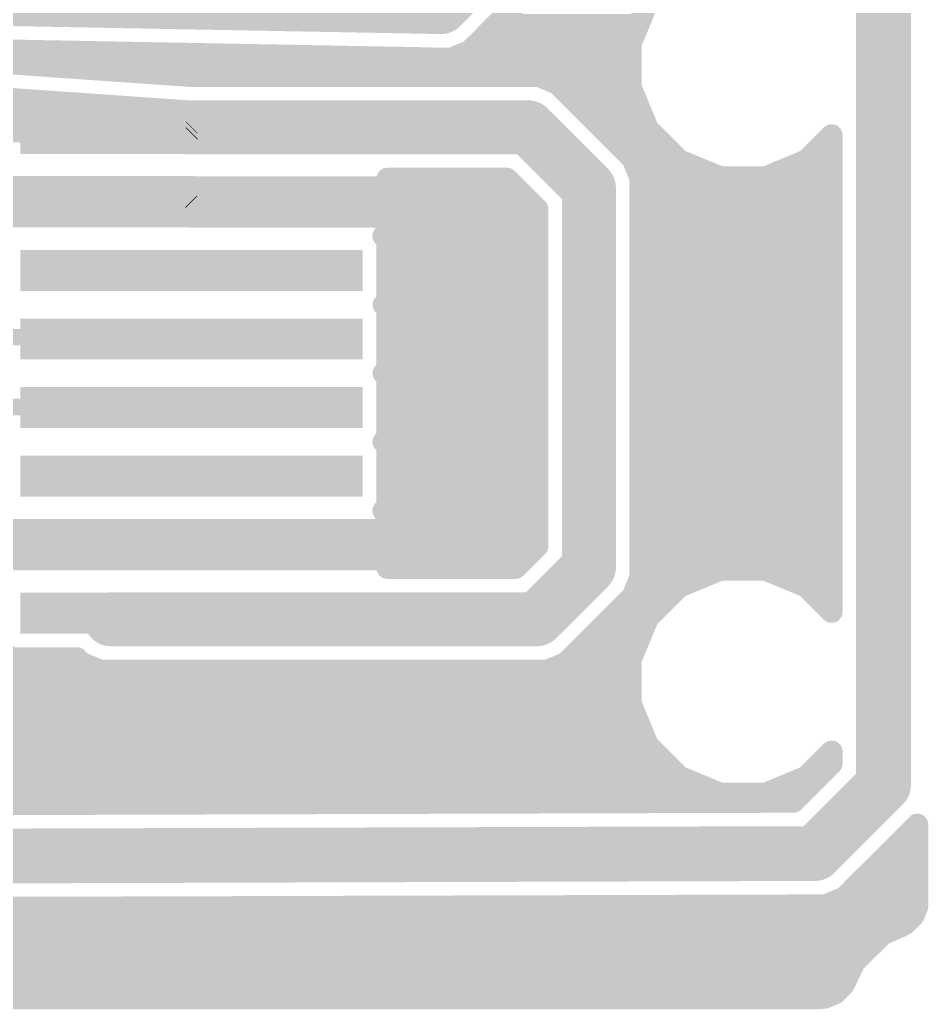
# Model space of a CAD drawing. Extents: x -40.6 to 40.6, y -25.6 to 25.6.
# Drawn here: x 23.71 to 40.56, y -25.57 to -7.22 of the extents above; entities that cross this region are included whole.
import ezdxf

# ---------------------------------------------------------------- set-up
doc = ezdxf.new("R2010")
doc.units = 0
doc.layers.add('16', color=175, linetype='CONTINUOUS')
doc.layers.add('18', color=82, linetype='CONTINUOUS')

# ---------------------------------------------------------------- blocks, each defined once
blk = doc.blocks.new('RECT')
blk.add_solid([(-0.5, -0.5), (0.5, -0.5), (-0.5, 0.5), (0.5, 0.5)])
blk = doc.blocks.new('ROUNDV')
at = {"const_width": 0.5}
blk.add_lwpolyline([(0, -0.25, 1), (0, 0.25, 1), (0, -0.25)], format="xyb", dxfattribs=at)

msp = doc.modelspace()

# ---------------------------------------------------------------- linework, layer by layer
at = {"layer": '16'}
for points, const_width in [([(39.7256, -0.9906), (39.7256, -21.4122)], 1.016), ([(33.4772, -5.0292), (31.5214, -6.985)], 1), ([(32.323, -7.5315), (34.2853, -5.5691)], 0.4064), ([(31.5214, -6.985), (21.971, -6.8072)], 1), ([(35.3582, -6.8878), (35.0418, -7.6516)], 0.4064), ([(32.5392, -7.3152), (35.1812, -7.3152)], 0.4064), ([(32.1892, -7.6652), (32.3193, -7.5399)], 0.4064), ([(32.3193, -7.5399), (32.323, -7.5315)], 0.4064), ([(32.0613, -7.7931), (32.1892, -7.6652)], 0.4064), ([(32.1328, -7.7216), (35.0418, -7.7216)], 0.4064), ([(35.0418, -7.6516), (35.0418, -8.4784)], 0.4064), ([(22.0554, -7.7621), (31.3233, -7.9347)], 0.4064), ([(31.711, -7.9382), (31.878, -7.869)], 0.4064), ([(31.878, -7.869), (32.0462, -7.803)], 0.4064), ([(32.0462, -7.803), (32.0528, -7.7966)], 0.4064), ([(32.0528, -7.7966), (32.0613, -7.7931)], 0.4064), ([(26.8565, -8.261), (22.1164, -7.9296)], 0.4064), ([(31.3233, -7.9347), (31.3318, -7.9382)], 0.4064), ([(31.3318, -7.9382), (31.5124, -7.9382)], 0.4064), ([(31.5124, -7.9382), (31.6932, -7.9416)], 0.4064), ([(31.6932, -7.9416), (31.7018, -7.9382)], 0.4064), ([(31.7018, -7.9382), (31.711, -7.9382)], 0.4064), ([(24.9545, -8.128), (35.0418, -8.128)], 0.4064), ([(33.3306, -8.261), (26.8565, -8.261)], 0.4064), ([(33.6809, -8.4061), (33.3306, -8.261)], 0.4064), ([(34.0649, -8.7901), (33.6809, -8.4061)], 0.4064), ([(21.7364, -8.8586), (26.8232, -9.2142)], 1), ([(33.8092, -8.5344), (35.065, -8.5344)], 0.4064), ([(35.0418, -8.4784), (35.3582, -9.2422)], 0.4064), ([(34.8045, -9.5297), (34.0649, -8.7901)], 0.4064), ([(34.0649, -8.7901), (34.0649, -8.7901)], 0.4064), ([(26.8232, -9.2142), (26.8986, -9.2142)], 1), ([(26.8986, -9.2142), (33.141, -9.2142)], 1), ([(33.141, -9.2142), (33.2568, -9.33)], 1), ([(34.2156, -8.9408), (35.2333, -8.9408)], 0.4064), ([(33.2568, -9.33), (34.2646, -10.3378)], 1), ([(26.895, -9.2178), (26.8986, -9.2142)], 0.3048), ([(26.895, -9.33), (26.895, -9.2178)], 0.3048), ([(26.9032, -9.3218), (26.895, -9.33)], 0.3048), ([(34.622, -9.3472), (35.4632, -9.3472)], 0.4064), ([(35.3582, -9.2422), (35.9428, -9.8268)], 0.4064), ([(38.2972, -9.8268), (38.7644, -9.3596)], 0.4064), ([(38.7644, -9.3596), (38.7644, -18.2004)], 0.4064), ([(35.0727, -9.7979), (34.8045, -9.5297)], 0.4064), ([(35.0284, -9.7536), (35.8696, -9.7536)], 0.4064), ([(35.2178, -10.1482), (35.0727, -9.7979)], 0.4064), ([(35.9428, -9.8268), (36.7066, -10.1432)], 0.4064), ([(37.5334, -10.1432), (38.2972, -9.8268)], 0.4064), ([(38.3704, -9.7536), (38.7644, -9.7536)], 0.4064), ([(34.2646, -10.3378), (34.2646, -17.1196)], 1), ([(30.5272, -10.6), (30.5272, -10.1674)], 0.4064), ([(30.5272, -10.1674), (32.7461, -10.1674)], 0.4064), ([(32.7461, -10.1674), (33.3114, -10.7326)], 0.4064), ([(35.2178, -17.5632), (35.2178, -10.1482)], 0.4064), ([(35.2178, -10.16), (38.7644, -10.16)], 0.4064), ([(36.7066, -10.1432), (37.5334, -10.1432)], 0.4064), ([(19.4056, -10.5918), (26.8868, -10.5918)], 0.95), ([(26.895, -10.6), (31.555, -10.6)], 0.95), ([(31.555, -10.6), (32.0548, -11.0998)], 0.8128), ([(23.2628, -10.6), (26.895, -10.6)], 0.4064), ([(26.895, -10.6), (23.2628, -10.6)], 0.4064), ([(26.895, -10.6), (26.895, -10.6)], 0.4064), ([(30.5272, -10.6), (26.895, -10.6)], 0.4064), ([(26.895, -10.6), (26.895, -10.6)], 0.4064), ([(26.895, -10.6), (30.5272, -10.6)], 0.4064), ([(26.8868, -10.5918), (26.895, -10.6)], 0.3048), ([(30.5272, -10.5664), (33.1452, -10.5664)], 0.4064), ([(30.5272, -11.0402), (30.5272, -10.6)], 0.4064), ([(35.2178, -10.5664), (38.7644, -10.5664)], 0.4064), ([(33.3114, -10.7326), (33.3114, -16.9788)], 0.4064), ([(30.5272, -10.9728), (33.3114, -10.9728)], 0.4064), ([(35.2178, -10.9728), (38.7644, -10.9728)], 0.4064), ([(30.4526, -11.2317), (30.496, -11.1565)], 0.4064), ([(30.496, -11.1565), (30.5272, -11.0402)], 0.4064), ([(30.5232, -11.3023), (30.4526, -11.2317)], 0.4064), ([(30.5232, -12.4377), (30.5232, -11.3023)], 0.4064), ([(30.5232, -11.3792), (33.3114, -11.3792)], 0.4064), ([(35.2178, -11.3792), (38.7644, -11.3792)], 0.4064), ([(30.5232, -11.7856), (33.3114, -11.7856)], 0.4064), ([(35.2178, -11.7856), (38.7644, -11.7856)], 0.4064), ([(30.5232, -12.192), (33.3114, -12.192)], 0.4064), ([(35.2178, -12.192), (38.7644, -12.192)], 0.4064), ([(30.4559, -12.505), (30.5232, -12.4377)], 0.4064), ([(30.5232, -12.5723), (30.4559, -12.505)], 0.4064), ([(30.5232, -13.7077), (30.5232, -12.5723)], 0.4064), ([(30.5232, -12.5984), (33.3114, -12.5984)], 0.4064), ([(35.2178, -12.5984), (38.7644, -12.5984)], 0.4064), ([(30.5232, -13.0048), (33.3114, -13.0048)], 0.4064), ([(35.2178, -13.0048), (38.7644, -13.0048)], 0.4064), ([(26.8614, -13.1064), (20.7264, -13.1064)], 0.3048), ([(26.8614, -13.1064), (26.895, -13.14)], 0.3048), ([(26.8778, -13.1572), (26.895, -13.14)], 0.3048), ([(30.5232, -13.4112), (33.3114, -13.4112)], 0.4064), ([(35.2178, -13.4112), (38.7644, -13.4112)], 0.4064), ([(30.4559, -13.775), (30.5232, -13.7077)], 0.4064), ([(30.5232, -13.8423), (30.4559, -13.775)], 0.4064), ([(30.4985, -13.8176), (33.3114, -13.8176)], 0.4064), ([(30.5232, -14.9777), (30.5232, -13.8423)], 0.4064), ([(35.2178, -13.8176), (38.7644, -13.8176)], 0.4064), ([(30.5232, -14.224), (33.3114, -14.224)], 0.4064), ([(35.2178, -14.224), (38.7644, -14.224)], 0.4064), ([(21.971, -14.4018), (26.6954, -14.4018)], 0.3048), ([(26.6954, -14.4018), (26.7716, -14.478)], 0.3048), ([(26.827, -14.478), (26.895, -14.41)], 0.3048), ([(26.7716, -14.478), (26.827, -14.478)], 0.3048), ([(30.5232, -14.6304), (33.3114, -14.6304)], 0.4064), ([(35.2178, -14.6304), (38.7644, -14.6304)], 0.4064), ([(30.4534, -15.0475), (30.5232, -14.9777)], 0.4064), ([(30.5232, -15.1173), (30.4534, -15.0475)], 0.4064), ([(30.4641, -15.0368), (33.3114, -15.0368)], 0.4064), ([(35.2178, -15.0368), (38.7644, -15.0368)], 0.4064), ([(30.5232, -16.2527), (30.5232, -15.1173)], 0.4064), ([(30.5232, -15.4432), (33.3114, -15.4432)], 0.4064), ([(35.2178, -15.4432), (38.7644, -15.4432)], 0.4064), ([(30.5232, -15.8496), (33.3114, -15.8496)], 0.4064), ([(35.2178, -15.8496), (38.7644, -15.8496)], 0.4064), ([(32.0548, -16.4338), (31.9532, -16.5354)], 0.95), ([(30.4526, -16.3233), (30.5232, -16.2527)], 0.4064), ([(30.496, -16.3985), (30.4526, -16.3233)], 0.4064), ([(30.5199, -16.256), (33.3114, -16.256)], 0.4064), ([(31.5336, -16.955), (31.9532, -16.5354)], 0.95), ([(35.2178, -16.256), (38.7644, -16.256)], 0.4064), ([(30.5272, -16.5148), (30.496, -16.3985)], 0.4064), ([(30.5272, -16.955), (30.5272, -16.5148)], 0.4064), ([(23.2542, -16.955), (23.2278, -16.955)], 0.95), ([(26.895, -16.955), (23.2542, -16.955)], 0.95), ([(26.895, -16.955), (31.5336, -16.955)], 0.95), ([(30.5272, -16.6624), (33.3114, -16.6624)], 0.4064), ([(35.2178, -16.6624), (38.7644, -16.6624)], 0.4064), ([(34.2646, -17.1196), (34.2646, -17.3736)], 1), ([(23.2628, -16.955), (26.895, -16.955)], 0.4064), ([(26.895, -16.955), (23.2628, -16.955)], 0.4064), ([(26.895, -16.955), (26.895, -16.955)], 0.4064), ([(30.5272, -16.955), (26.895, -16.955)], 0.4064), ([(26.895, -16.955), (26.895, -16.955)], 0.4064), ([(26.895, -16.955), (30.5272, -16.955)], 0.4064), ([(30.5272, -17.3856), (30.5272, -16.955)], 0.4064), ([(30.5272, -17.0688), (33.2214, -17.0688)], 0.4064), ([(33.3114, -16.9788), (32.9046, -17.3856)], 0.4064), ([(34.2646, -17.3736), (33.2994, -18.3388)], 1), ([(35.2178, -17.0688), (38.7644, -17.0688)], 0.4064), ([(32.9046, -17.3856), (30.5272, -17.3856)], 0.4064), ([(36.7066, -17.4168), (35.9428, -17.7332)], 0.4064), ([(37.5334, -17.4168), (36.7066, -17.4168)], 0.4064), ([(38.2972, -17.7332), (37.5334, -17.4168)], 0.4064), ([(35.0727, -17.9135), (35.2178, -17.5632)], 0.4064), ([(35.2178, -17.4752), (36.5656, -17.4752)], 0.4064), ([(37.6744, -17.4752), (38.7644, -17.4752)], 0.4064), ([(35.9428, -17.7332), (35.3582, -18.3178)], 0.4064), ([(38.7644, -18.2004), (38.2972, -17.7332)], 0.4064), ([(34.1075, -18.8787), (35.0727, -17.9135)], 0.4064), ([(35.0859, -17.8816), (35.7944, -17.8816)], 0.4064), ([(38.4456, -17.8816), (38.7644, -17.8816)], 0.4064), ([(33.2994, -18.3388), (25.4, -18.3388)], 1), ([(26.7812, -18.3388), (26.895, -18.225)], 0.3048), ([(34.6982, -18.288), (35.388, -18.288)], 0.4064), ([(35.3582, -18.3178), (35.0418, -19.0816)], 0.4064), ([(25.4, -18.3388), (26.7812, -18.3388)], 0.3048), ([(34.2918, -18.6944), (35.2022, -18.6944)], 0.4064), ([(23.2668, -18.7927), (23.5323, -19.0582)], 0.4064), ([(33.8393, -19.1469), (34.1075, -18.8787)], 0.4064), ([(17.0572, -19.1008), (24.814, -19.1008)], 0.4064), ([(23.5323, -19.0582), (24.7714, -19.0582)], 0.4064), ([(24.7714, -19.0582), (24.8601, -19.1469)], 0.4064), ([(33.8854, -19.1008), (35.0418, -19.1008)], 0.4064), ([(35.0418, -19.0816), (35.0418, -19.9084)], 0.4064), ([(24.8601, -19.1469), (25.2104, -19.292)], 0.4064), ([(33.489, -19.292), (33.8393, -19.1469)], 0.4064), ([(25.2104, -19.292), (33.489, -19.292)], 0.4064), ([(17.4636, -19.5072), (35.0418, -19.5072)], 0.4064), ([(17.87, -19.9136), (35.044, -19.9136)], 0.4064), ([(35.0418, -19.9084), (35.3582, -20.6722)], 0.4064), ([(18.2764, -20.32), (35.2123, -20.32)], 0.4064), ([(18.6828, -20.7264), (35.4124, -20.7264)], 0.4064), ([(35.3582, -20.6722), (35.9428, -21.2568)], 0.4064), ([(38.2972, -21.2568), (38.7644, -20.7896)], 0.4064), ([(38.7644, -20.7896), (38.7644, -21.0141)], 0.4064), ([(38.7644, -21.0141), (38.0563, -21.7222)], 0.4064), ([(39.7256, -21.4122), (38.4556, -22.6822)], 1.016), ([(19.0892, -21.1328), (35.8188, -21.1328)], 0.4064), ([(35.9428, -21.2568), (36.7066, -21.5732)], 0.4064), ([(37.5334, -21.5732), (38.2972, -21.2568)], 0.4064), ([(38.4212, -21.1328), (38.6457, -21.1328)], 0.4064), ([(20.0422, -21.5392), (36.6245, -21.5392)], 0.4064), ([(36.7066, -21.5732), (37.5334, -21.5732)], 0.4064), ([(37.6155, -21.5392), (38.2393, -21.5392)], 0.4064), ([(38.0563, -21.7222), (21.5628, -21.7718)], 0.4064), ([(39.1363, -23.3609), (40.3519, -22.1452)], 0.4064), ([(40.3519, -22.1452), (40.3519, -23.6685)], 0.4064), ([(38.4556, -22.6822), (21.5646, -22.733)], 1.016), ([(40.1451, -22.352), (40.3519, -22.352)], 0.4064), ([(39.7387, -22.7584), (40.3519, -22.7584)], 0.4064), ([(39.3323, -23.1648), (40.3519, -23.1648)], 0.4064), ([(38.825, -23.5696), (39.0001, -23.4971)], 0.4064), ([(39.0001, -23.4971), (39.0011, -23.496)], 0.4064), ([(39.0011, -23.496), (39.0025, -23.4954)], 0.4064), ([(39.0025, -23.4954), (39.1363, -23.3609)], 0.4064), ([(21.7572, -23.6936), (38.4575, -23.6434)], 0.4064), ([(38.4575, -23.6434), (38.6468, -23.6434)], 0.4064), ([(38.6468, -23.6434), (38.6482, -23.6428)], 0.4064), ([(38.6482, -23.6428), (38.6497, -23.6428)], 0.4064), ([(38.6497, -23.6428), (38.825, -23.5696)], 0.4064), ([(38.8211, -23.5712), (40.3519, -23.5712)], 0.4064), ([(40.3519, -23.6685), (40.2826, -23.8349)], 0.4064), ([(40.2826, -23.8349), (40.1375, -23.9828)], 0.4064), ([(20.0422, -23.9776), (40.1426, -23.9776)], 0.4064), ([(40.0466, -24.0335), (39.7085, -24.1806)], 0.4064), ([(40.1375, -23.9828), (40.0466, -24.0335)], 0.4064), ([(39.7085, -24.1806), (39.1842, -24.7026)], 0.4064), ([(39.7085, -24.1806), (39.7085, -24.1806)], 0.4064), ([(20.0422, -24.384), (39.5042, -24.384)], 0.4064), ([(20.0422, -24.7904), (39.1456, -24.7904)], 0.4064), ([(39.1842, -24.7026), (39.1157, -24.8582)], 0.4064), ([(39.1842, -24.7026), (39.1842, -24.7026)], 0.4064), ([(39.1017, -24.8638), (39.0254, -25.041)], 0.4064), ([(39.1157, -24.8582), (39.1017, -24.8638)], 0.4064), ([(38.9752, -25.1322), (38.8273, -25.2774)], 0.4064), ([(39.0254, -25.041), (38.9752, -25.1322)], 0.4064), ([(19.8995, -25.1968), (38.9094, -25.1968)], 0.4064), ([(38.8273, -25.2774), (38.6354, -25.3558)], 0.4064), ([(38.5318, -25.3659), (-38.3311, -25.3659)], 0.4064), ([(38.6354, -25.3558), (38.5318, -25.3659)], 0.4064)]:
    msp.add_lwpolyline(points, dxfattribs=dict(at, const_width=const_width))
for points, const_width in [([(31.3446, -6.8082, 1), (31.6982, -7.1618)], 0.5), ([(31.5167, -7.235, 1), (31.5261, -6.735)], 0.5), ([(32.5392, -7.2136, 1), (32.5392, -7.4168)], 0.2032), ([(35.1812, -7.4168, 1), (35.1812, -7.2136)], 0.2032), ([(32.4161, -7.5721, 1), (32.2298, -7.4909)], 0.2032), ([(32.3898, -7.6131, 1), (32.2488, -7.4667)], 0.2032), ([(32.1328, -7.62, 1), (32.1328, -7.8232)], 0.2032), ([(32.1187, -7.5921, 1), (32.2597, -7.7384)], 0.2032), ([(32.261, -7.7371, 1), (32.1174, -7.5934)], 0.2032), ([(32.2262, -7.4993, 1), (32.4124, -7.5805)], 0.2032), ([(32.2511, -7.4596, 1), (32.3948, -7.6033)], 0.2032), ([(35.1434, -7.6516, 1), (34.9402, -7.6516)], 0.2032), ([(34.9479, -7.6127, 1), (35.1357, -7.6905)], 0.2032), ([(35.0418, -7.8232, 1), (35.0418, -7.62)], 0.2032), ([(31.8409, -7.7745, 1), (31.9151, -7.9636)], 0.2032), ([(31.9169, -7.9629, 1), (31.8391, -7.7752)], 0.2032), ([(31.9757, -7.7298, 1), (32.1167, -7.8761)], 0.2032), ([(32.014, -7.7027, 1), (32.0917, -7.8905)], 0.2032), ([(31.9895, -7.7212, 1), (32.1332, -7.8649)], 0.2032), ([(32.1233, -7.8698, 1), (31.9823, -7.7234)], 0.2032), ([(32.0833, -7.8976, 1), (32.0091, -7.7084)], 0.2032), ([(32.1002, -7.887, 1), (32.0225, -7.6992)], 0.2032), ([(31.3622, -7.8408, 1), (31.2844, -8.0285)], 0.2032), ([(31.3318, -7.8366, 1), (31.3318, -8.0398)], 0.2032), ([(31.2929, -8.0321, 1), (31.3707, -7.8443)], 0.2032), ([(31.3214, -8.0363, 1), (31.3252, -7.8331)], 0.2032), ([(31.5143, -7.8366, 1), (31.5106, -8.0398)], 0.2032), ([(31.5124, -8.0398, 1), (31.5124, -7.8366)], 0.2032), ([(31.6561, -7.847, 1), (31.7304, -8.0361)], 0.2032), ([(31.7018, -7.8366, 1), (31.7018, -8.0398)], 0.2032), ([(31.6721, -7.8443, 1), (31.7499, -8.0321)], 0.2032), ([(31.7389, -8.0328, 1), (31.6647, -7.8436)], 0.2032), ([(31.6913, -8.0431, 1), (31.6951, -7.84)], 0.2032), ([(31.711, -8.0398, 1), (31.711, -7.8366)], 0.2032), ([(24.9545, -8.0264, 1), (24.9545, -8.2296)], 0.2032), ([(26.8565, -8.1594, 1), (26.8565, -8.3626)], 0.2032), ([(26.8494, -8.3623, 1), (26.8635, -8.1596)], 0.2032), ([(33.3694, -8.1671, 1), (33.2917, -8.3548)], 0.2032), ([(33.3306, -8.3626, 1), (33.3306, -8.1594)], 0.2032), ([(35.0418, -8.2296, 1), (35.0418, -8.0264)], 0.2032), ([(33.7527, -8.3342, 1), (33.6091, -8.4779)], 0.2032), ([(33.642, -8.4999, 1), (33.7198, -8.3122)], 0.2032), ([(33.8092, -8.4328, 1), (33.8092, -8.636)], 0.2032), ([(35.1357, -8.4395, 1), (34.9479, -8.5173)], 0.2032), ([(34.9402, -8.4784, 1), (35.1434, -8.4784)], 0.2032), ([(35.065, -8.636, 1), (35.065, -8.4328)], 0.2032), ([(34.1367, -8.7182, 1), (33.993, -8.8619)], 0.2032), ([(34.1665, -8.7901, 1), (33.9633, -8.7901)], 0.2032), ([(33.993, -8.8619, 1), (34.1367, -8.7182)], 0.2032), ([(26.8232, -8.9642, 1), (26.8232, -9.4642)], 0.5), ([(26.8986, -8.9642, 1), (26.8986, -9.4642)], 0.5), ([(26.8058, -9.4636, 1), (26.8406, -8.9648)], 0.5), ([(26.8986, -9.4642, 1), (26.8986, -8.9642)], 0.5), ([(33.3177, -9.0374, 1), (32.9642, -9.3909)], 0.5), ([(33.141, -9.4642, 1), (33.141, -8.9642)], 0.5), ([(33.9633, -8.7901, 1), (34.1665, -8.7901)], 0.2032), ([(34.2156, -8.8392, 1), (34.2156, -9.0424)], 0.2032), ([(35.2333, -9.0424, 1), (35.2333, -8.8392)], 0.2032), ([(33.4336, -9.1532, 1), (33.08, -9.5068)], 0.5), ([(33.08, -9.5068, 1), (33.4336, -9.1532)], 0.5), ([(26.9712, -9.2178, 1), (26.8188, -9.2178)], 0.1524), ([(26.8411, -9.1639, 1), (26.9489, -9.2716)], 0.1524), ([(26.9525, -9.268, 1), (26.8447, -9.1603)], 0.1524), ([(26.9571, -9.3757, 1), (26.8493, -9.2679)], 0.1524), ([(34.622, -9.2456, 1), (34.622, -9.4488)], 0.2032), ([(35.43, -9.1704, 1), (35.2863, -9.314)], 0.2032), ([(35.2643, -9.2811, 1), (35.4521, -9.2033)], 0.2032), ([(35.4632, -9.4488, 1), (35.4632, -9.2456)], 0.2032), ([(38.866, -9.3596, 1), (38.6628, -9.3596)], 0.2032), ([(38.8362, -9.4315, 1), (38.6926, -9.2878)], 0.2032), ([(26.8411, -9.2761, 1), (26.9489, -9.3839)], 0.1524), ([(26.8188, -9.33, 1), (26.9712, -9.33)], 0.1524), ([(34.8764, -9.4579, 1), (34.7327, -9.6016)], 0.2032), ([(34.7327, -9.6016, 1), (34.8764, -9.4579)], 0.2032), ([(35.0284, -9.652, 1), (35.0284, -9.8552)], 0.2032), ([(35.1665, -9.759, 1), (34.9788, -9.8367)], 0.2032), ([(35.0008, -9.8697, 1), (35.1445, -9.726)], 0.2032), ([(35.9817, -9.7329, 1), (35.9039, -9.9207)], 0.2032), ([(35.8696, -9.8552, 1), (35.8696, -9.652)], 0.2032), ([(35.871, -9.8987, 1), (36.0146, -9.755)], 0.2032), ([(38.2254, -9.755, 1), (38.369, -9.8987)], 0.2032), ([(38.3361, -9.9207, 1), (38.2583, -9.7329)], 0.2032), ([(38.3704, -9.652, 1), (38.3704, -9.8552)], 0.2032), ([(38.7644, -9.8552, 1), (38.7644, -9.652)], 0.2032), ([(34.5146, -10.3378, 1), (34.0146, -10.3378)], 0.5), ([(30.6288, -10.1674, 1), (30.4256, -10.1674)], 0.2032), ([(30.5272, -10.0658, 1), (30.5272, -10.269)], 0.2032), ([(32.818, -10.0955, 1), (32.6743, -10.2392)], 0.2032), ([(32.7461, -10.269, 1), (32.7461, -10.0658)], 0.2032), ([(34.0878, -10.5146, 1), (34.4414, -10.161)], 0.5), ([(35.3194, -10.1482, 1), (35.1162, -10.1482)], 0.2032), ([(35.2178, -10.0584, 1), (35.2178, -10.2616)], 0.2032), ([(35.1239, -10.1871, 1), (35.3117, -10.1093)], 0.2032), ([(36.7066, -10.0416, 1), (36.7066, -10.2448)], 0.2032), ([(36.6677, -10.2371, 1), (36.7455, -10.0493)], 0.2032), ([(37.4945, -10.0493, 1), (37.5723, -10.2371)], 0.2032), ([(37.5334, -10.2448, 1), (37.5334, -10.0416)], 0.2032), ([(38.7644, -10.2616, 1), (38.7644, -10.0584)], 0.2032), ([(26.895, -10.3625, 1), (26.895, -10.8375)], 0.475), ([(26.8868, -10.8293, 1), (26.8868, -10.3543)], 0.475), ([(31.6987, -10.4563, 1), (31.4113, -10.7437)], 0.4064), ([(31.555, -10.8375, 1), (31.555, -10.3625)], 0.475), ([(26.9966, -10.6, 1), (26.7934, -10.6)], 0.2032), ([(26.895, -10.4984, 1), (26.895, -10.7016)], 0.2032), ([(26.9966, -10.6, 1), (26.7934, -10.6)], 0.2032), ([(26.895, -10.4984, 1), (26.895, -10.7016)], 0.2032), ([(26.9407, -10.5379, 1), (26.8329, -10.6457)], 0.1524), ([(26.895, -10.7016, 1), (26.895, -10.4984)], 0.2032), ([(26.895, -10.7016, 1), (26.895, -10.4984)], 0.2032), ([(30.5272, -10.4648, 1), (30.5272, -10.668)], 0.2032), ([(30.6288, -10.6, 1), (30.4256, -10.6)], 0.2032), ([(30.5272, -10.7016, 1), (30.5272, -10.4984)], 0.2032), ([(30.5272, -10.7016, 1), (30.5272, -10.4984)], 0.2032), ([(33.1452, -10.668, 1), (33.1452, -10.4648)], 0.2032), ([(35.2178, -10.4648, 1), (35.2178, -10.668)], 0.2032), ([(38.7644, -10.668, 1), (38.7644, -10.4648)], 0.2032), ([(26.7934, -10.6, 1), (26.9966, -10.6)], 0.2032), ([(26.7934, -10.6, 1), (26.9966, -10.6)], 0.2032), ([(26.8411, -10.6539, 1), (26.9489, -10.5461)], 0.1524), ([(30.4256, -10.6, 1), (30.6288, -10.6)], 0.2032), ([(33.413, -10.7326, 1), (33.2098, -10.7326)], 0.2032), ([(33.2396, -10.8045, 1), (33.3832, -10.6608)], 0.2032), ([(30.5272, -10.8712, 1), (30.5272, -11.0744)], 0.2032), ([(31.9111, -11.2435, 1), (32.1985, -10.9561)], 0.4064), ([(33.3114, -11.0744, 1), (33.3114, -10.8712)], 0.2032), ([(35.2178, -10.8712, 1), (35.2178, -11.0744)], 0.2032), ([(38.7644, -11.0744, 1), (38.7644, -10.8712)], 0.2032), ([(30.584, -11.2073, 1), (30.4081, -11.1057)], 0.2032), ([(30.4256, -11.0402, 1), (30.6288, -11.0402)], 0.2032), ([(30.6253, -11.0665, 1), (30.4291, -11.0139)], 0.2032), ([(30.3646, -11.1809, 1), (30.5406, -11.2825)], 0.2032), ([(30.5244, -11.1599, 1), (30.3808, -11.3035)], 0.2032), ([(30.3979, -11.1302, 1), (30.5942, -11.1828)], 0.2032), ([(30.6248, -11.3023, 1), (30.4216, -11.3023)], 0.2032), ([(30.5232, -11.2776, 1), (30.5232, -11.4808)], 0.2032), ([(30.4514, -11.3741, 1), (30.595, -11.2304)], 0.2032), ([(33.3114, -11.4808, 1), (33.3114, -11.2776)], 0.2032), ([(35.2178, -11.2776, 1), (35.2178, -11.4808)], 0.2032), ([(38.7644, -11.4808, 1), (38.7644, -11.2776)], 0.2032), ([(30.5232, -11.684, 1), (30.5232, -11.8872)], 0.2032), ([(33.3114, -11.8872, 1), (33.3114, -11.684)], 0.2032), ([(35.2178, -11.684, 1), (35.2178, -11.8872)], 0.2032), ([(38.7644, -11.8872, 1), (38.7644, -11.684)], 0.2032), ([(30.5232, -12.0904, 1), (30.5232, -12.2936)], 0.2032), ([(33.3114, -12.2936, 1), (33.3114, -12.0904)], 0.2032), ([(35.2178, -12.0904, 1), (35.2178, -12.2936)], 0.2032), ([(38.7644, -12.2936, 1), (38.7644, -12.0904)], 0.2032), ([(30.595, -12.5096, 1), (30.4514, -12.3659)], 0.2032), ([(30.5278, -12.4332, 1), (30.3841, -12.5768)], 0.2032), ([(30.3841, -12.4332, 1), (30.5278, -12.5768)], 0.2032), ([(30.4216, -12.4377, 1), (30.6248, -12.4377)], 0.2032), ([(30.6248, -12.5723, 1), (30.4216, -12.5723)], 0.2032), ([(30.5232, -12.4968, 1), (30.5232, -12.7)], 0.2032), ([(30.4514, -12.6441, 1), (30.595, -12.5004)], 0.2032), ([(33.3114, -12.7, 1), (33.3114, -12.4968)], 0.2032), ([(35.2178, -12.4968, 1), (35.2178, -12.7)], 0.2032), ([(38.7644, -12.7, 1), (38.7644, -12.4968)], 0.2032), ([(30.5232, -12.9032, 1), (30.5232, -13.1064)], 0.2032), ([(33.3114, -13.1064, 1), (33.3114, -12.9032)], 0.2032), ([(35.2178, -12.9032, 1), (35.2178, -13.1064)], 0.2032), ([(38.7644, -13.1064, 1), (38.7644, -12.9032)], 0.2032), ([(26.9153, -13.0525, 1), (26.8075, -13.1603)], 0.1524), ([(26.8239, -13.1033, 1), (26.9317, -13.2111)], 0.1524), ([(26.9489, -13.1939, 1), (26.8411, -13.0861)], 0.1524), ([(26.8411, -13.1939, 1), (26.9489, -13.0861)], 0.1524), ([(26.8614, -13.1826, 1), (26.8614, -13.0302)], 0.1524), ([(30.5232, -13.3096, 1), (30.5232, -13.5128)], 0.2032), ([(33.3114, -13.5128, 1), (33.3114, -13.3096)], 0.2032), ([(35.2178, -13.3096, 1), (35.2178, -13.5128)], 0.2032), ([(38.7644, -13.5128, 1), (38.7644, -13.3096)], 0.2032), ([(30.5278, -13.7032, 1), (30.3841, -13.8468)], 0.2032), ([(30.595, -13.7796, 1), (30.4514, -13.6359)], 0.2032), ([(30.3841, -13.7032, 1), (30.5278, -13.8468)], 0.2032), ([(30.4985, -13.716, 1), (30.4985, -13.9192)], 0.2032), ([(30.4216, -13.7077, 1), (30.6248, -13.7077)], 0.2032), ([(30.6248, -13.8423, 1), (30.4216, -13.8423)], 0.2032), ([(30.4514, -13.9141, 1), (30.595, -13.7704)], 0.2032), ([(33.3114, -13.9192, 1), (33.3114, -13.716)], 0.2032), ([(35.2178, -13.716, 1), (35.2178, -13.9192)], 0.2032), ([(38.7644, -13.9192, 1), (38.7644, -13.716)], 0.2032), ([(30.5232, -14.1224, 1), (30.5232, -14.3256)], 0.2032), ([(33.3114, -14.3256, 1), (33.3114, -14.1224)], 0.2032), ([(35.2178, -14.1224, 1), (35.2178, -14.3256)], 0.2032), ([(38.7644, -14.3256, 1), (38.7644, -14.1224)], 0.2032), ([(26.7493, -14.3479, 1), (26.6415, -14.4557)], 0.1524), ([(26.6954, -14.478, 1), (26.6954, -14.3256)], 0.1524), ([(26.9489, -14.4639, 1), (26.8411, -14.3561)], 0.1524), ([(26.7716, -14.4018, 1), (26.7716, -14.5542)], 0.1524), ([(26.7177, -14.5319, 1), (26.8255, -14.4241)], 0.1524), ([(26.7731, -14.4241, 1), (26.8809, -14.5319)], 0.1524), ([(26.827, -14.5542, 1), (26.827, -14.4018)], 0.1524), ([(30.5232, -14.5288, 1), (30.5232, -14.732)], 0.2032), ([(33.3114, -14.732, 1), (33.3114, -14.5288)], 0.2032), ([(35.2178, -14.5288, 1), (35.2178, -14.732)], 0.2032), ([(38.7644, -14.732, 1), (38.7644, -14.5288)], 0.2032), ([(30.5253, -14.9757, 1), (30.3816, -15.1193)], 0.2032), ([(30.4641, -14.9352, 1), (30.4641, -15.1384)], 0.2032), ([(30.595, -15.0496, 1), (30.4514, -14.9059)], 0.2032), ([(33.3114, -15.1384, 1), (33.3114, -14.9352)], 0.2032), ([(35.2178, -14.9352, 1), (35.2178, -15.1384)], 0.2032), ([(38.7644, -15.1384, 1), (38.7644, -14.9352)], 0.2032), ([(30.3816, -14.9757, 1), (30.5253, -15.1193)], 0.2032), ([(30.4216, -14.9777, 1), (30.6248, -14.9777)], 0.2032), ([(30.6248, -15.1173, 1), (30.4216, -15.1173)], 0.2032), ([(30.4514, -15.1891, 1), (30.595, -15.0454)], 0.2032), ([(30.5232, -15.3416, 1), (30.5232, -15.5448)], 0.2032), ([(33.3114, -15.5448, 1), (33.3114, -15.3416)], 0.2032), ([(35.2178, -15.3416, 1), (35.2178, -15.5448)], 0.2032), ([(38.7644, -15.5448, 1), (38.7644, -15.3416)], 0.2032), ([(30.5232, -15.748, 1), (30.5232, -15.9512)], 0.2032), ([(33.3114, -15.9512, 1), (33.3114, -15.748)], 0.2032), ([(35.2178, -15.748, 1), (35.2178, -15.9512)], 0.2032), ([(38.7644, -15.9512, 1), (38.7644, -15.748)], 0.2032), ([(32.2227, -16.6017, 1), (31.8869, -16.2659)], 0.475), ([(30.5406, -16.2725, 1), (30.3646, -16.3741)], 0.2032), ([(30.5199, -16.1544, 1), (30.5199, -16.3576)], 0.2032), ([(30.595, -16.3246, 1), (30.4514, -16.1809)], 0.2032), ([(31.7853, -16.3675, 1), (32.1211, -16.7033)], 0.475), ([(32.1211, -16.7033, 1), (31.7853, -16.3675)], 0.475), ([(33.3114, -16.3576, 1), (33.3114, -16.1544)], 0.2032), ([(35.2178, -16.1544, 1), (35.2178, -16.3576)], 0.2032), ([(38.7644, -16.3576, 1), (38.7644, -16.1544)], 0.2032), ([(30.3808, -16.2515, 1), (30.5244, -16.3951)], 0.2032), ([(30.5942, -16.3722, 1), (30.3979, -16.4248)], 0.2032), ([(30.4081, -16.4493, 1), (30.584, -16.3477)], 0.2032), ([(30.4216, -16.2527, 1), (30.6248, -16.2527)], 0.2032), ([(30.6288, -16.5148, 1), (30.4256, -16.5148)], 0.2032), ([(23.2542, -17.1925, 1), (23.2542, -16.7175)], 0.475), ([(26.895, -16.7175, 1), (26.895, -17.1925)], 0.475), ([(26.895, -17.1925, 1), (26.895, -16.7175)], 0.475), ([(30.5272, -16.5608, 1), (30.5272, -16.764)], 0.2032), ([(30.4291, -16.5411, 1), (30.6253, -16.4885)], 0.2032), ([(31.5336, -17.1925, 1), (31.5336, -16.7175)], 0.475), ([(33.3114, -16.764, 1), (33.3114, -16.5608)], 0.2032), ([(35.2178, -16.5608, 1), (35.2178, -16.764)], 0.2032), ([(38.7644, -16.764, 1), (38.7644, -16.5608)], 0.2032), ([(31.3657, -16.7871, 1), (31.7015, -17.1229)], 0.475), ([(34.5146, -17.1196, 1), (34.0146, -17.1196)], 0.5), ([(26.9966, -16.955, 1), (26.7934, -16.955)], 0.2032), ([(26.895, -16.8534, 1), (26.895, -17.0566)], 0.2032), ([(26.9966, -16.955, 1), (26.7934, -16.955)], 0.2032), ([(26.895, -16.8534, 1), (26.895, -17.0566)], 0.2032), ([(26.7934, -16.955, 1), (26.9966, -16.955)], 0.2032), ([(26.7934, -16.955, 1), (26.9966, -16.955)], 0.2032), ([(26.895, -17.0566, 1), (26.895, -16.8534)], 0.2032), ([(26.895, -17.0566, 1), (26.895, -16.8534)], 0.2032), ([(30.6288, -16.955, 1), (30.4256, -16.955)], 0.2032), ([(30.4256, -16.955, 1), (30.6288, -16.955)], 0.2032), ([(30.5272, -16.9672, 1), (30.5272, -17.1704)], 0.2032), ([(30.5272, -17.0566, 1), (30.5272, -16.8534)], 0.2032), ([(30.5272, -17.0566, 1), (30.5272, -16.8534)], 0.2032), ([(33.2098, -16.9788, 1), (33.413, -16.9788)], 0.2032), ([(33.2214, -17.1704, 1), (33.2214, -16.9672)], 0.2032), ([(33.3832, -17.0506, 1), (33.2396, -16.9069)], 0.2032), ([(34.0146, -17.1196, 1), (34.5146, -17.1196)], 0.5), ([(34.4414, -17.5504, 1), (34.0878, -17.1968)], 0.5), ([(35.2178, -16.9672, 1), (35.2178, -17.1704)], 0.2032), ([(38.7644, -17.1704, 1), (38.7644, -16.9672)], 0.2032), ([(30.5272, -17.284, 1), (30.5272, -17.4872)], 0.2032), ([(32.8327, -17.3138, 1), (32.9764, -17.4574)], 0.2032), ([(32.9046, -17.4872, 1), (32.9046, -17.284)], 0.2032), ([(34.0146, -17.3736, 1), (34.5146, -17.3736)], 0.5), ([(36.7066, -17.3152, 1), (36.7066, -17.5184)], 0.2032), ([(36.7455, -17.5107, 1), (36.6677, -17.3229)], 0.2032), ([(37.5723, -17.3229, 1), (37.4945, -17.5107)], 0.2032), ([(37.5334, -17.5184, 1), (37.5334, -17.3152)], 0.2032), ([(30.4256, -17.3856, 1), (30.6288, -17.3856)], 0.2032), ([(35.2178, -17.3736, 1), (35.2178, -17.5768)], 0.2032), ([(35.3117, -17.6021, 1), (35.1239, -17.5243)], 0.2032), ([(36.5656, -17.5768, 1), (36.5656, -17.3736)], 0.2032), ([(37.6744, -17.3736, 1), (37.6744, -17.5768)], 0.2032), ([(38.7644, -17.5768, 1), (38.7644, -17.3736)], 0.2032), ([(35.1162, -17.5632, 1), (35.3194, -17.5632)], 0.2032), ([(35.9039, -17.6393, 1), (35.9817, -17.8271)], 0.2032), ([(36.0146, -17.805, 1), (35.871, -17.6613)], 0.2032), ([(38.369, -17.6613, 1), (38.2254, -17.805)], 0.2032), ([(38.2583, -17.8271, 1), (38.3361, -17.6393)], 0.2032), ([(34.9788, -17.8747, 1), (35.1665, -17.9524)], 0.2032), ([(35.0859, -17.78, 1), (35.0859, -17.9832)], 0.2032), ([(35.1445, -17.9854, 1), (35.0008, -17.8417)], 0.2032), ([(35.7944, -17.9832, 1), (35.7944, -17.78)], 0.2032), ([(38.4456, -17.78, 1), (38.4456, -17.9832)], 0.2032), ([(38.7644, -17.9832, 1), (38.7644, -17.78)], 0.2032), ([(25.4, -18.0888, 1), (25.4, -18.5888)], 0.5), ([(33.1226, -18.162, 1), (33.4762, -18.5156)], 0.5), ([(33.2994, -18.5888, 1), (33.2994, -18.0888)], 0.5), ([(26.9489, -18.2789, 1), (26.8411, -18.1711)], 0.1524), ([(34.6982, -18.1864, 1), (34.6982, -18.3896)], 0.2032), ([(35.2863, -18.246, 1), (35.43, -18.3896)], 0.2032), ([(35.4521, -18.3567, 1), (35.2643, -18.2789)], 0.2032), ([(35.388, -18.3896, 1), (35.388, -18.1864)], 0.2032), ([(38.6628, -18.2004, 1), (38.866, -18.2004)], 0.2032), ([(38.6926, -18.2722, 1), (38.8362, -18.1285)], 0.2032), ([(25.4, -18.2626, 1), (25.4, -18.415)], 0.1524), ([(26.7273, -18.2849, 1), (26.8351, -18.3927)], 0.1524), ([(26.7812, -18.415, 1), (26.7812, -18.2626)], 0.1524), ([(34.2918, -18.5928, 1), (34.2918, -18.796)], 0.2032), ([(35.2022, -18.796, 1), (35.2022, -18.5928)], 0.2032), ([(34.0356, -18.8069, 1), (34.1793, -18.9506)], 0.2032), ([(34.1793, -18.9506, 1), (34.0356, -18.8069)], 0.2032), ([(23.4604, -19.13, 1), (23.6041, -18.9864)], 0.2032), ([(24.8432, -18.9864, 1), (24.6995, -19.13)], 0.2032), ([(24.7714, -19.1598, 1), (24.7714, -18.9566)], 0.2032), ([(24.814, -19.2024, 1), (24.814, -18.9992)], 0.2032), ([(33.8854, -18.9992, 1), (33.8854, -19.2024)], 0.2032), ([(35.1434, -19.0816, 1), (34.9402, -19.0816)], 0.2032), ([(35.0418, -19.2024, 1), (35.0418, -18.9992)], 0.2032), ([(24.8989, -19.053, 1), (24.8212, -19.2407)], 0.2032), ([(24.7882, -19.2187, 1), (24.9319, -19.075)], 0.2032), ([(33.7675, -19.075, 1), (33.9112, -19.2187)], 0.2032), ([(33.8782, -19.2407, 1), (33.8005, -19.053)], 0.2032), ([(34.9479, -19.0427, 1), (35.1357, -19.1205)], 0.2032), ([(25.2104, -19.1904, 1), (25.2104, -19.3936)], 0.2032), ([(25.1715, -19.3859, 1), (25.2493, -19.1981)], 0.2032), ([(33.4501, -19.1981, 1), (33.5279, -19.3859)], 0.2032), ([(33.489, -19.3936, 1), (33.489, -19.1904)], 0.2032), ([(35.0418, -19.6088, 1), (35.0418, -19.4056)], 0.2032), ([(35.1357, -19.8695, 1), (34.9479, -19.9473)], 0.2032), ([(34.9402, -19.9084, 1), (35.1434, -19.9084)], 0.2032), ([(35.044, -20.0152, 1), (35.044, -19.812)], 0.2032), ([(35.2123, -20.4216, 1), (35.2123, -20.2184)], 0.2032), ([(35.43, -20.6004, 1), (35.2863, -20.744)], 0.2032), ([(35.2643, -20.7111, 1), (35.4521, -20.6333)], 0.2032), ([(35.4124, -20.828, 1), (35.4124, -20.6248)], 0.2032), ([(38.866, -20.7896, 1), (38.6628, -20.7896)], 0.2032), ([(38.8362, -20.8615, 1), (38.6926, -20.7178)], 0.2032), ([(38.6628, -21.0141, 1), (38.866, -21.0141)], 0.2032), ([(38.8362, -21.0859, 1), (38.6926, -20.9422)], 0.2032), ([(39.9052, -21.5918, 1), (39.546, -21.2326)], 0.508), ([(35.8188, -21.2344, 1), (35.8188, -21.0312)], 0.2032), ([(35.9817, -21.1629, 1), (35.9039, -21.3507)], 0.2032), ([(35.871, -21.3287, 1), (36.0146, -21.185)], 0.2032), ([(38.2254, -21.185, 1), (38.369, -21.3287)], 0.2032), ([(38.3361, -21.3507, 1), (38.2583, -21.1629)], 0.2032), ([(38.4212, -21.0312, 1), (38.4212, -21.2344)], 0.2032), ([(38.6457, -21.2344, 1), (38.6457, -21.0312)], 0.2032), ([(39.4716, -21.4122, 1), (39.9796, -21.4122)], 0.508), ([(36.7066, -21.4716, 1), (36.7066, -21.6748)], 0.2032), ([(36.6245, -21.6408, 1), (36.6245, -21.4376)], 0.2032), ([(36.6677, -21.6671, 1), (36.7455, -21.4793)], 0.2032), ([(37.4945, -21.4793, 1), (37.5723, -21.6671)], 0.2032), ([(37.6155, -21.4376, 1), (37.6155, -21.6408)], 0.2032), ([(37.5334, -21.6748, 1), (37.5334, -21.4716)], 0.2032), ([(38.2393, -21.6408, 1), (38.2393, -21.4376)], 0.2032), ([(37.9844, -21.6504, 1), (38.1281, -21.794)], 0.2032), ([(38.0566, -21.8238, 1), (38.056, -21.6206)], 0.2032), ([(40.4535, -22.1452, 1), (40.2503, -22.1452)], 0.2032), ([(40.4237, -22.2171, 1), (40.2801, -22.0734)], 0.2032), ([(38.4564, -22.9362, 1), (38.4548, -22.4282)], 0.508), ([(40.1451, -22.2504, 1), (40.1451, -22.4536)], 0.2032), ([(40.3519, -22.4536, 1), (40.3519, -22.2504)], 0.2032), ([(38.276, -22.5026, 1), (38.6352, -22.8618)], 0.508), ([(39.7387, -22.6568, 1), (39.7387, -22.86)], 0.2032), ([(40.3519, -22.86, 1), (40.3519, -22.6568)], 0.2032), ([(39.3323, -23.0632, 1), (39.3323, -23.2664)], 0.2032), ([(40.3519, -23.2664, 1), (40.3519, -23.0632)], 0.2032), ([(38.9621, -23.4022, 1), (39.0402, -23.5898)], 0.2032), ([(39.0731, -23.5677, 1), (38.9292, -23.4243)], 0.2032), ([(39.039, -23.5909, 1), (38.9612, -23.4032)], 0.2032), ([(39.0416, -23.5892, 1), (38.9634, -23.4016)], 0.2032), ([(39.0644, -23.289, 1), (39.2081, -23.4327)], 0.2032), ([(39.2083, -23.4325, 1), (39.0642, -23.2892)], 0.2032), ([(38.4575, -23.5418, 1), (38.4575, -23.745)], 0.2032), ([(38.4578, -23.745, 1), (38.4572, -23.5418)], 0.2032), ([(38.6078, -23.5496, 1), (38.6858, -23.7372)], 0.2032), ([(38.648, -23.5412, 1), (38.6484, -23.7444)], 0.2032), ([(38.6105, -23.5491, 1), (38.6888, -23.7366)], 0.2032), ([(38.6871, -23.7367, 1), (38.6092, -23.549)], 0.2032), ([(38.6468, -23.745, 1), (38.6468, -23.5418)], 0.2032), ([(38.6499, -23.7444, 1), (38.6495, -23.5412)], 0.2032), ([(38.8211, -23.4696, 1), (38.8211, -23.6728)], 0.2032), ([(38.7861, -23.4757, 1), (38.8639, -23.6634)], 0.2032), ([(38.8642, -23.6633, 1), (38.7858, -23.4758)], 0.2032), ([(38.9281, -23.4253, 1), (39.072, -23.5688)], 0.2032), ([(38.9305, -23.4238, 1), (39.0746, -23.567)], 0.2032), ([(40.4457, -23.7075, 1), (40.2581, -23.6295)], 0.2032), ([(40.3519, -23.6728, 1), (40.3519, -23.4696)], 0.2032), ([(40.3551, -23.9061, 1), (40.2101, -23.7637)], 0.2032), ([(40.2503, -23.6685, 1), (40.4535, -23.6685)], 0.2032), ([(39.9971, -23.9447, 1), (40.096, -24.1222)], 0.2032), ([(40.0871, -24.1267, 1), (40.006, -23.9403)], 0.2032), ([(40.065, -23.9116, 1), (40.21, -24.054)], 0.2032), ([(40.1869, -24.0716, 1), (40.088, -23.8941)], 0.2032), ([(40.1426, -24.0792, 1), (40.1426, -23.876)], 0.2032), ([(40.1888, -23.7959, 1), (40.3764, -23.874)], 0.2032), ([(39.7085, -24.079, 1), (39.7085, -24.2822)], 0.2032), ([(39.668, -24.0875, 1), (39.749, -24.2738)], 0.2032), ([(39.7802, -24.2526, 1), (39.6368, -24.1086)], 0.2032), ([(39.7085, -24.2822, 1), (39.7085, -24.079)], 0.2032), ([(39.5042, -24.4856, 1), (39.5042, -24.2824)], 0.2032), ([(39.2858, -24.7026, 1), (39.0826, -24.7026)], 0.2032), ([(39.1125, -24.6306, 1), (39.2559, -24.7746)], 0.2032), ([(39.2772, -24.7436, 1), (39.0912, -24.6617)], 0.2032), ([(39.1456, -24.892, 1), (39.1456, -24.6888)], 0.2032), ([(39.0641, -24.7694, 1), (39.1393, -24.9582)], 0.2032), ([(39.195, -24.9039, 1), (39.0084, -24.8236)], 0.2032), ([(39.0227, -24.8173, 1), (39.2087, -24.8991)], 0.2032), ([(39.1533, -24.9526, 1), (39.0781, -24.7638)], 0.2032), ([(39.0826, -24.7026, 1), (39.2858, -24.7026)], 0.2032), ([(39.0463, -25.2047, 1), (38.904, -25.0597)], 0.2032), ([(38.9321, -25.0008, 1), (39.1187, -25.0812)], 0.2032), ([(39.1144, -25.09, 1), (38.9364, -24.992)], 0.2032), ([(38.7561, -25.2049, 1), (38.8984, -25.3499)], 0.2032), ([(38.8657, -25.3714, 1), (38.7888, -25.1833)], 0.2032), ([(38.8862, -25.0832, 1), (39.0641, -25.1812)], 0.2032), ([(38.9094, -25.2984, 1), (38.9094, -25.0952)], 0.2032), ([(38.522, -25.2648, 1), (38.5416, -25.467)], 0.2032), ([(38.5318, -25.4675, 1), (38.5318, -25.2643)], 0.2032), ([(38.597, -25.2618, 1), (38.6739, -25.4499)], 0.2032), ([(38.6453, -25.4569, 1), (38.6256, -25.2547)], 0.2032)]:
    msp.add_lwpolyline(points, format="xyb", dxfattribs=dict(at, const_width=const_width))

# ---------------------------------------------------------------- block references
at = {"layer": '16', "xscale": 6.35, "yscale": 0.76, "rotation": 180}
for p in [(26.895, -9.33), (26.895, -10.6), (26.895, -11.87), (26.895, -13.14), (26.895, -14.41), (26.895, -15.685), (26.895, -16.955), (26.895, -18.225)]:
    msp.add_blockref('RECT', p, dxfattribs=at)
at = {"layer": '18', "xscale": 1.9304, "yscale": 1.9304}
for p in [(32.0548, -11.0998), (32.0548, -16.4338)]:
    msp.add_blockref('ROUNDV', p, dxfattribs=at)

doc.saveas('drawing.dxf')
